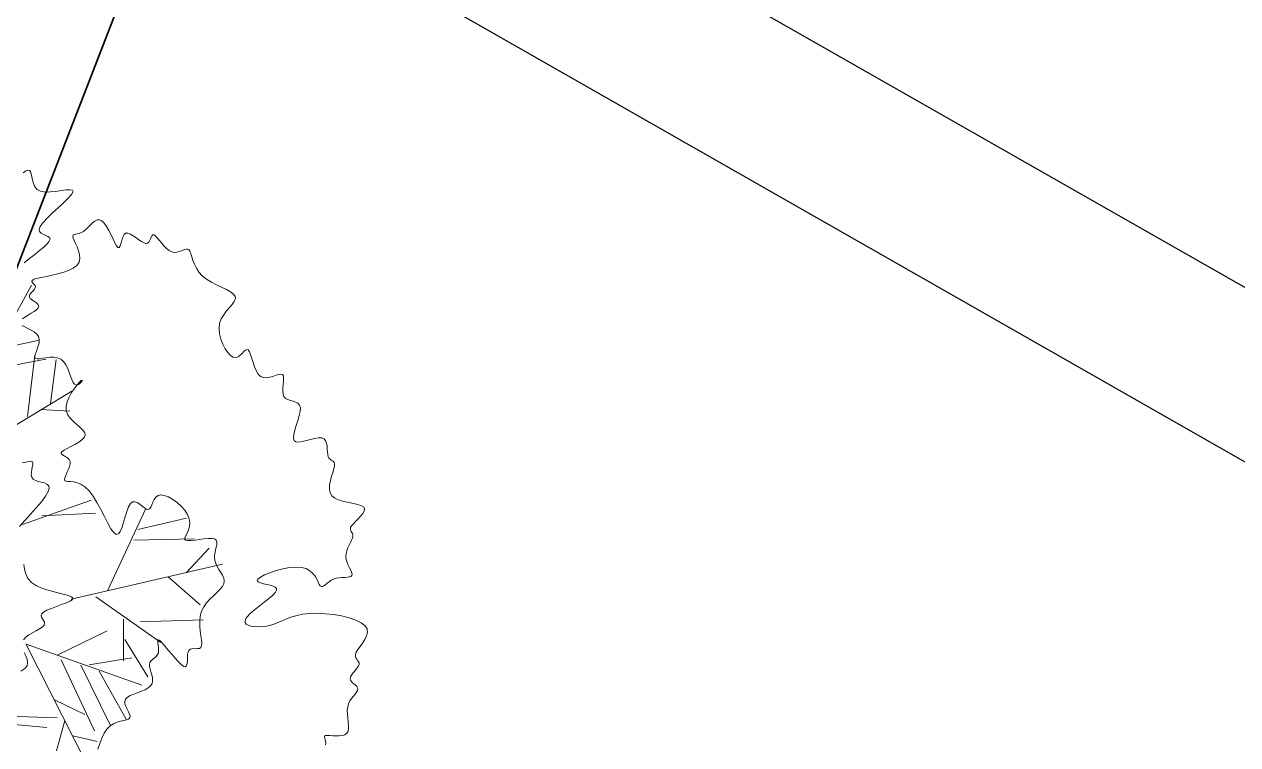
# Model space of a CAD drawing. Extents: x 2080 to 102399, y 2071 to 93424.
# Drawn here: x 83774.2 to 84063, y 81682.4 to 81853.8 of the extents above; entities that cross this region are included whole.
import ezdxf

# ---------------------------------------------------------------- set-up
doc = ezdxf.new("R2010")
doc.units = 0
doc.header["$LTSCALE"] = 20
doc.header["$MEASUREMENT"] = 0
doc.layers.add('casuanut tree', color=100, linetype='Continuous', lineweight=5)
doc.layers.add('division', color=13, linetype='Continuous', lineweight=18)
doc.layers.add('road', color=2, linetype='Continuous')

# ---------------------------------------------------------------- blocks, each defined once
blk = doc.blocks.new('tr')
at = {"layer": 'casuanut tree'}
for p, q in [((0.2285, 0.3375), (0.4338, 0.5671)), ((0.3339, 0.4487), (0.4241, 0.4468)), ((0.2947, 0.4095), (0.428, 0.4036)), ((0.3614, 0.2918), (0.4065, 0.4173)), ((0.4163, 0.3075), (0.4496, 0.3977)), ((0.2928, 0.2663), (0.4673, 0.3232)), ((0.3928, 0.2996), (0.4535, 0.282)), ((0.298, 0.0656), (0.455, 0.0838)), ((0.3433, 0.0747), (0.458, 0.0536)), ((0.445, -0.1163), (0.5666, 0.0392)), ((0.526, -0.0217), (0.6544, -0.0487)), ((0.5395, -0.0014), (0.6476, -0.0014)), ((0.6206, -0.1163), (0.6814, -0.0758)), ((0.3639, -0.1163), (0.7017, -0.1163)), ((0.4179, -0.1231), (0.5328, -0.2516)), ((0.5801, -0.1163), (0.6341, -0.1907)), ((0.4652, -0.1839), (0.445, -0.2718)), ((0.2467, -0.1881), (0.3161, -0.4691)), ((0.249, -0.1907), (0.472, -0.3327)), ((0.307, -0.2274), (0.4248, -0.2002)), ((0.499, -0.1975), (0.6341, -0.2245)), ((0.458, -0.2274), (0.4882, -0.318)), ((0.3131, -0.2395), (0.3493, -0.4056)), ((0.3523, -0.2606), (0.3855, -0.4026)), ((0.3704, -0.2637), (0.464, -0.2697)), ((0.3885, -0.2818), (0.4218, -0.3966)), ((0.1531, -0.3271), (0.2768, -0.3603)), ((0.2799, -0.3211), (0.3372, -0.3664)), ((0.1682, -0.3482), (0.2497, -0.3754)), ((0.2919, -0.3694), (0.2587, -0.4298)), ((0.301, -0.4056), (0.3493, -0.4298))]:
    blk.add_line(p, q, dxfattribs=at)
for points in [[(0.4293, 0.6182), (0.4429, 0.6246), (0.4559, 0.6308), (0.4679, 0.6365), (0.4783, 0.6419), (0.4868, 0.6469), (0.4927, 0.6515), (0.4956, 0.6555), (0.4953, 0.6591), (0.4925, 0.6624), (0.4883, 0.6655), (0.4837, 0.6688), (0.4796, 0.6724), (0.4771, 0.6765), (0.4772, 0.6813), (0.481, 0.6871), (0.489, 0.694), (0.5004, 0.7016), (0.5139, 0.7097), (0.5281, 0.7179), (0.5419, 0.7259), (0.554, 0.7332), (0.563, 0.7396), (0.5677, 0.7446), (0.5672, 0.748), (0.5622, 0.7502), (0.5538, 0.7516), (0.5431, 0.7526), (0.5311, 0.7536), (0.5191, 0.7552), (0.508, 0.7576), (0.499, 0.7615), (0.4929, 0.7669), (0.4893, 0.7737), (0.4876, 0.7811), (0.4872, 0.7888), (0.4874, 0.7962), (0.4876, 0.8027), (0.4872, 0.8078), (0.4855, 0.811), (0.4821, 0.812), (0.4771, 0.8112), (0.471, 0.8092)], [(0.831, -0.5485), (0.8327, -0.5444), (0.8331, -0.5405), (0.833, -0.5368), (0.8327, -0.5336), (0.8327, -0.531), (0.8335, -0.5294), (0.8357, -0.5288), (0.8394, -0.5293), (0.8446, -0.5307), (0.8508, -0.5326), (0.8575, -0.5345), (0.8644, -0.5361), (0.871, -0.5368), (0.8769, -0.5364), (0.8818, -0.5344), (0.8854, -0.5305), (0.8878, -0.525), (0.8893, -0.5182), (0.8904, -0.5106), (0.8913, -0.5025), (0.8924, -0.4943), (0.894, -0.4864), (0.8965, -0.4792), (0.8999, -0.4729), (0.9042, -0.4676), (0.909, -0.463), (0.9138, -0.459), (0.9183, -0.4556), (0.9223, -0.4524), (0.9252, -0.4494), (0.9269, -0.4465), (0.9269, -0.4435), (0.9257, -0.4404), (0.9237, -0.4372), (0.9212, -0.434), (0.9188, -0.4307), (0.9167, -0.4273), (0.9155, -0.424), (0.9156, -0.4206), (0.9172, -0.4172), (0.9201, -0.4138), (0.9239, -0.4105), (0.9281, -0.4072), (0.9324, -0.404), (0.9363, -0.4008), (0.9395, -0.3977), (0.9415, -0.3947), (0.9421, -0.3917), (0.9415, -0.3889), (0.9403, -0.3859), (0.939, -0.3828), (0.9379, -0.3795), (0.9377, -0.376), (0.9387, -0.372), (0.9415, -0.3676), (0.9463, -0.3627), (0.9524, -0.3573), (0.9592, -0.3514), (0.9657, -0.3451), (0.9712, -0.3383), (0.9748, -0.3312), (0.9756, -0.3237), (0.973, -0.3158), (0.9663, -0.3076), (0.9561, -0.2994), (0.943, -0.2914), (0.9279, -0.2838), (0.9114, -0.2769), (0.8943, -0.2709), (0.8775, -0.2662), (0.8616, -0.2628), (0.8472, -0.2611), (0.8342, -0.2607), (0.8225, -0.2613), (0.8117, -0.2627), (0.8017, -0.2644), (0.7922, -0.2662), (0.783, -0.2676), (0.7737, -0.2685), (0.7644, -0.2684), (0.7552, -0.2675), (0.7464, -0.2659), (0.7384, -0.2637), (0.7315, -0.2609), (0.7261, -0.2577), (0.7224, -0.2542), (0.7208, -0.2504), (0.7216, -0.2466), (0.7244, -0.2426), (0.729, -0.2387), (0.735, -0.2347), (0.7422, -0.2306), (0.7501, -0.2267), (0.7585, -0.2227), (0.767, -0.2189), (0.7753, -0.2151), (0.783, -0.2115), (0.79, -0.2079), (0.7958, -0.2044), (0.8002, -0.2009), (0.8029, -0.1975), (0.8036, -0.1941), (0.8019, -0.1907), (0.7978, -0.1873), (0.7919, -0.184), (0.7851, -0.1806), (0.7784, -0.1773), (0.7725, -0.1741), (0.7685, -0.1709), (0.7671, -0.1678), (0.7692, -0.1648), (0.7755, -0.1619), (0.7853, -0.1593), (0.7978, -0.1573), (0.8119, -0.1559), (0.8268, -0.1554), (0.8416, -0.1561), (0.8554, -0.158), (0.8672, -0.1614), (0.8764, -0.1664), (0.8832, -0.1726), (0.888, -0.1796), (0.8913, -0.1869), (0.8934, -0.194), (0.8949, -0.2005), (0.8961, -0.206), (0.8976, -0.2099), (0.8996, -0.2119), (0.9022, -0.2123), (0.9054, -0.2114), (0.9091, -0.2097), (0.9134, -0.2075), (0.9182, -0.2053), (0.9234, -0.2033), (0.9291, -0.202), (0.9352, -0.2016), (0.9415, -0.202), (0.9477, -0.2028), (0.9536, -0.2038), (0.959, -0.2046), (0.9636, -0.205), (0.9673, -0.2046), (0.9697, -0.2031), (0.9707, -0.2003), (0.9706, -0.1964), (0.9697, -0.1915), (0.9684, -0.1859), (0.967, -0.1798), (0.966, -0.1733), (0.9656, -0.1667), (0.9663, -0.1603), (0.9682, -0.1541), (0.9711, -0.1483), (0.9747, -0.1428), (0.9787, -0.1376), (0.9826, -0.1328), (0.9862, -0.1284), (0.9892, -0.1244), (0.991, -0.1208), (0.9917, -0.1177), (0.9914, -0.1148), (0.9906, -0.1121), (0.9896, -0.1096), (0.989, -0.107), (0.9891, -0.1044), (0.9904, -0.1015), (0.9933, -0.0983), (0.998, -0.0947), (1.004, -0.0908), (1.0106, -0.0866), (1.0171, -0.0822), (1.0228, -0.0778), (1.027, -0.0733), (1.0291, -0.0688), (1.0282, -0.0645), (1.024, -0.0604), (1.0171, -0.0563), (1.0083, -0.0521), (0.9985, -0.0477), (0.9885, -0.043), (0.9793, -0.0377), (0.9716, -0.0318), (0.9663, -0.0251), (0.964, -0.0175), (0.9644, -0.0092), (0.9667, -0.0006), (0.9705, 0.008), (0.975, 0.0164), (0.9796, 0.0242), (0.9836, 0.0312), (0.9865, 0.0369), (0.9878, 0.0413), (0.9877, 0.0446), (0.9865, 0.047), (0.9846, 0.049), (0.9824, 0.0509), (0.9802, 0.0531), (0.9785, 0.0558), (0.9775, 0.0595), (0.9776, 0.0642), (0.9784, 0.0699), (0.9795, 0.0762), (0.9803, 0.0826), (0.9806, 0.0887), (0.9798, 0.0943), (0.9774, 0.099), (0.973, 0.1023), (0.9664, 0.104), (0.9582, 0.1046), (0.9489, 0.1045), (0.9394, 0.1041), (0.9304, 0.104), (0.9225, 0.1046), (0.9166, 0.1065), (0.9134, 0.1102), (0.9132, 0.1158), (0.9157, 0.1232), (0.92, 0.1319), (0.9255, 0.1413), (0.9312, 0.151), (0.9365, 0.1604), (0.9405, 0.1691), (0.9426, 0.1766), (0.9422, 0.1826), (0.9396, 0.1873), (0.9355, 0.191), (0.9305, 0.1941), (0.9252, 0.197), (0.9201, 0.2001), (0.916, 0.2037), (0.9134, 0.2082), (0.9126, 0.2138), (0.9135, 0.2203), (0.9154, 0.2273), (0.9177, 0.2344), (0.92, 0.2411), (0.9217, 0.2472), (0.9223, 0.2521), (0.9212, 0.2555), (0.9181, 0.2572), (0.9132, 0.2575), (0.9071, 0.2571), (0.9001, 0.2564), (0.8929, 0.256), (0.8858, 0.2565), (0.8793, 0.2584), (0.8739, 0.2623), (0.87, 0.2685), (0.8674, 0.2766), (0.8657, 0.2858), (0.8647, 0.2954), (0.8639, 0.3047), (0.8632, 0.3131), (0.8621, 0.3199), (0.8604, 0.3243), (0.8579, 0.3258), (0.8545, 0.3251), (0.8505, 0.3229), (0.8459, 0.3199), (0.841, 0.317), (0.8359, 0.3149), (0.8307, 0.3144), (0.8255, 0.3164), (0.8206, 0.3212), (0.8162, 0.3287), (0.8124, 0.3381), (0.8096, 0.3489), (0.8081, 0.3605), (0.808, 0.3723), (0.8096, 0.3837), (0.8131, 0.3941), (0.8188, 0.4031), (0.8259, 0.4107), (0.8338, 0.4173), (0.8417, 0.4231), (0.849, 0.4284), (0.8548, 0.4334), (0.8585, 0.4384), (0.8593, 0.4437), (0.8568, 0.4495), (0.8514, 0.4557), (0.8439, 0.4625), (0.835, 0.4698), (0.8253, 0.4775), (0.8158, 0.4857), (0.807, 0.4943), (0.7996, 0.5034), (0.7943, 0.5129), (0.7908, 0.5225), (0.7887, 0.5318), (0.7875, 0.5407), (0.7869, 0.5489), (0.7863, 0.5559), (0.7855, 0.5615), (0.7839, 0.5654), (0.7812, 0.5674), (0.7776, 0.568), (0.7732, 0.5676), (0.7682, 0.5667), (0.7629, 0.5658), (0.7574, 0.5656), (0.752, 0.5664), (0.7467, 0.5688), (0.7419, 0.5731), (0.7374, 0.579), (0.7333, 0.5858), (0.7295, 0.593), (0.7261, 0.6), (0.723, 0.6062), (0.7201, 0.611), (0.7174, 0.6139), (0.715, 0.6144), (0.7127, 0.613), (0.7104, 0.6103), (0.708, 0.607), (0.7055, 0.6035), (0.7027, 0.6007), (0.6996, 0.599), (0.696, 0.5992), (0.692, 0.6016), (0.6875, 0.6057), (0.6828, 0.611), (0.6779, 0.6167), (0.6729, 0.6222), (0.668, 0.6268), (0.6633, 0.6299), (0.6589, 0.6308), (0.6549, 0.629), (0.6512, 0.6253), (0.6479, 0.6203), (0.645, 0.6148), (0.6422, 0.6098), (0.6397, 0.6059), (0.6374, 0.604), (0.6352, 0.6048), (0.6332, 0.609), (0.6311, 0.616), (0.629, 0.6249), (0.6267, 0.6348), (0.6241, 0.6451), (0.6212, 0.6548), (0.6178, 0.663), (0.6139, 0.6691), (0.6093, 0.6723), (0.6043, 0.673), (0.5989, 0.6717), (0.5932, 0.6691), (0.5873, 0.6656), (0.5814, 0.6618), (0.5756, 0.6583), (0.5699, 0.6555), (0.5646, 0.654), (0.5597, 0.6535), (0.5554, 0.6535), (0.5516, 0.6536), (0.5487, 0.6533), (0.5465, 0.6524), (0.5453, 0.6502), (0.5452, 0.6465), (0.5461, 0.641), (0.5476, 0.6339), (0.5492, 0.6258), (0.5504, 0.6171), (0.5505, 0.6084), (0.5491, 0.6001), (0.5456, 0.5927), (0.5395, 0.5868), (0.5305, 0.5826), (0.5191, 0.58), (0.5061, 0.5787), (0.4924, 0.5782), (0.4787, 0.5783), (0.4659, 0.5787), (0.4548, 0.579), (0.4461, 0.5789), (0.4404, 0.5781), (0.4375, 0.5768), (0.4365, 0.5749), (0.4371, 0.5726), (0.4385, 0.57), (0.4401, 0.5674), (0.4413, 0.5646), (0.4416, 0.562), (0.4404, 0.5596), (0.4381, 0.5573), (0.4351, 0.5551), (0.4317, 0.5529), (0.4285, 0.5506), (0.4257, 0.5482), (0.424, 0.5457), (0.4236, 0.5429), (0.4248, 0.5398), (0.4273, 0.5364), (0.4304, 0.5329), (0.4337, 0.5293), (0.4366, 0.5258), (0.4384, 0.5223), (0.4388, 0.5189), (0.4371, 0.5158), (0.4329, 0.513), (0.4269, 0.5104), (0.4196, 0.508), (0.4119, 0.5055), (0.4044, 0.5031), (0.398, 0.5004)], [(0.3946, 0.4868), (0.3994, 0.4824), (0.4051, 0.4776), (0.4112, 0.4725), (0.4167, 0.467), (0.4211, 0.4611), (0.4236, 0.455), (0.4236, 0.4485), (0.4217, 0.4419), (0.4185, 0.4354), (0.4147, 0.4292), (0.4109, 0.4234), (0.4079, 0.4184), (0.4062, 0.4142), (0.4067, 0.411), (0.4096, 0.4091), (0.4148, 0.4079), (0.4215, 0.4073), (0.4293, 0.4067), (0.4376, 0.4057), (0.4458, 0.4039), (0.4533, 0.4009), (0.4596, 0.3964), (0.4642, 0.39), (0.4675, 0.3821), (0.4696, 0.3734), (0.471, 0.3644), (0.472, 0.3556), (0.4731, 0.3477), (0.4744, 0.3412), (0.4765, 0.3367), (0.4795, 0.3344), (0.4831, 0.3342), (0.4868, 0.3353), (0.4903, 0.3372), (0.493, 0.3393), (0.4945, 0.3411), (0.4944, 0.3419), (0.4922, 0.3412), (0.4877, 0.3385), (0.4814, 0.3339), (0.474, 0.3279), (0.4662, 0.3206), (0.4588, 0.3123), (0.4525, 0.3034), (0.448, 0.2942), (0.4461, 0.2848), (0.4472, 0.2756), (0.4506, 0.2668), (0.4557, 0.2582), (0.4614, 0.2502), (0.467, 0.2426), (0.4716, 0.2357), (0.4743, 0.2294), (0.4742, 0.224), (0.4709, 0.2193), (0.4648, 0.2154), (0.4568, 0.212), (0.4476, 0.2092), (0.4382, 0.2067), (0.4294, 0.2045), (0.422, 0.2024), (0.4168, 0.2003), (0.4144, 0.1981), (0.4145, 0.1958), (0.4163, 0.1933), (0.4192, 0.1904), (0.4226, 0.1873), (0.4258, 0.1838), (0.4282, 0.1799), (0.4292, 0.1755), (0.4282, 0.1706), (0.4257, 0.1654), (0.4222, 0.1601), (0.4182, 0.1548), (0.4144, 0.1498), (0.4111, 0.1452), (0.4092, 0.1414), (0.4089, 0.1383), (0.4109, 0.1362), (0.4147, 0.1346), (0.4201, 0.133), (0.4265, 0.1307), (0.4337, 0.1273), (0.4411, 0.1222), (0.4484, 0.1148), (0.4551, 0.1045), (0.461, 0.0912), (0.4661, 0.0756), (0.4706, 0.0589), (0.4748, 0.0423), (0.4787, 0.0268), (0.4826, 0.0136), (0.4867, 0.0038), (0.4911, -0.0014), (0.496, -0.0013), (0.5013, 0.0033), (0.507, 0.0112), (0.5128, 0.0211), (0.5187, 0.0319), (0.5247, 0.0423), (0.5305, 0.0512), (0.5362, 0.0572), (0.5415, 0.0596), (0.5465, 0.0588), (0.5513, 0.0557), (0.5557, 0.0511), (0.5599, 0.046), (0.5639, 0.0412), (0.5676, 0.0375), (0.5711, 0.0358), (0.5744, 0.0367), (0.5776, 0.0397), (0.581, 0.044), (0.5846, 0.049), (0.5886, 0.0539), (0.5932, 0.058), (0.5986, 0.0604), (0.6048, 0.0606), (0.612, 0.0579), (0.6199, 0.0526), (0.6278, 0.0453), (0.6354, 0.0365), (0.6422, 0.0267), (0.6478, 0.0164), (0.6516, 0.0061), (0.6533, -0.0037), (0.6525, -0.0124), (0.6498, -0.0202), (0.646, -0.027), (0.6417, -0.0328), (0.6378, -0.0378), (0.6349, -0.0418), (0.6338, -0.0451), (0.6352, -0.0476), (0.6397, -0.0494), (0.6467, -0.0506), (0.6553, -0.0516), (0.6649, -0.0524), (0.6747, -0.0533), (0.6839, -0.0546), (0.6916, -0.0563), (0.6972, -0.0589), (0.7, -0.0623), (0.7005, -0.0665), (0.6992, -0.0715), (0.6967, -0.0772), (0.6937, -0.0833), (0.6907, -0.0899), (0.6883, -0.0968), (0.687, -0.1039), (0.6874, -0.1112), (0.6891, -0.1184), (0.6914, -0.1256), (0.6939, -0.1327), (0.6961, -0.1395), (0.6973, -0.1461), (0.6971, -0.1523), (0.6949, -0.158), (0.6904, -0.1633), (0.6838, -0.1683), (0.6759, -0.1732), (0.6671, -0.1783), (0.6579, -0.1838), (0.649, -0.19), (0.6409, -0.1971), (0.6341, -0.2054), (0.6291, -0.2148), (0.6256, -0.2252), (0.6233, -0.236), (0.6219, -0.2466), (0.6209, -0.2567), (0.62, -0.2657), (0.6189, -0.2732), (0.6172, -0.2786), (0.6147, -0.2817), (0.6114, -0.2828), (0.6076, -0.2825), (0.6034, -0.2816), (0.5992, -0.2804), (0.5951, -0.2797), (0.5912, -0.28), (0.588, -0.282), (0.5853, -0.2859), (0.5832, -0.2913), (0.5815, -0.2975), (0.5798, -0.3037), (0.578, -0.3091), (0.5759, -0.313), (0.5733, -0.3148), (0.5699, -0.3135), (0.5657, -0.3089), (0.5608, -0.3014), (0.5555, -0.292), (0.55, -0.2816), (0.5446, -0.271), (0.5395, -0.2611), (0.5351, -0.2528), (0.5317, -0.247), (0.5292, -0.2444), (0.5277, -0.2446), (0.5268, -0.247), (0.5263, -0.251), (0.5259, -0.2561), (0.5253, -0.2616), (0.5243, -0.2671), (0.5226, -0.2718), (0.5201, -0.2755), (0.5169, -0.2782), (0.5132, -0.2802), (0.5094, -0.282), (0.5057, -0.2837), (0.5024, -0.2858), (0.4997, -0.2885), (0.4979, -0.2921), (0.4971, -0.2969), (0.4971, -0.3027), (0.4975, -0.309), (0.4977, -0.3156), (0.4975, -0.3222), (0.4965, -0.3284), (0.4941, -0.3339), (0.49, -0.3383), (0.484, -0.3415), (0.4764, -0.3436), (0.4678, -0.3451), (0.4589, -0.3462), (0.4501, -0.3473), (0.442, -0.3488), (0.4352, -0.3509), (0.4303, -0.3541), (0.4276, -0.3585), (0.4268, -0.3639), (0.4274, -0.37), (0.4286, -0.3762), (0.4301, -0.3823), (0.4313, -0.3879), (0.4315, -0.3925), (0.4303, -0.3958), (0.4273, -0.3976), (0.4225, -0.3982), (0.4164, -0.3982), (0.4092, -0.3982), (0.4013, -0.3986), (0.393, -0.4001), (0.3845, -0.4031), (0.3763, -0.4082), (0.3685, -0.4157), (0.3612, -0.4251), (0.3543, -0.4355), (0.3477, -0.4462)], [(0.2222, -0.2437), (0.2322, -0.2403), (0.2383, -0.2353), (0.2411, -0.2289), (0.2416, -0.2217), (0.2406, -0.2138), (0.2389, -0.2057)], [(0.2432, -0.1786), (0.2496, -0.1744), (0.2575, -0.1709), (0.2661, -0.168), (0.2747, -0.1655), (0.2828, -0.1632), (0.2894, -0.1608), (0.2941, -0.158), (0.2962, -0.1548), (0.2964, -0.1513), (0.2954, -0.1474), (0.2939, -0.1435), (0.2929, -0.1397), (0.293, -0.136), (0.295, -0.1327), (0.2997, -0.1299), (0.3076, -0.1276), (0.3179, -0.1258), (0.3295, -0.1243), (0.3412, -0.1228), (0.3521, -0.1213), (0.361, -0.1194), (0.3668, -0.1171), (0.3684, -0.1141), (0.3651, -0.1103), (0.3576, -0.1056), (0.3472, -0.1002), (0.3348, -0.0939), (0.3216, -0.0869), (0.3087, -0.0791), (0.2973, -0.0705), (0.2884, -0.0611), (0.283, -0.0511), (0.2805, -0.0406), (0.2802, -0.03), (0.2813, -0.0196)], [(0.2902, 0.0627), (0.3044, 0.0727), (0.3197, 0.0834), (0.3349, 0.0941), (0.3488, 0.1046), (0.3603, 0.1142), (0.3684, 0.1226), (0.3721, 0.1294), (0.3721, 0.1348), (0.3692, 0.1392), (0.3643, 0.1428), (0.3583, 0.1461), (0.3521, 0.1492), (0.3465, 0.1525), (0.3425, 0.1564), (0.3407, 0.161), (0.3407, 0.1661), (0.3421, 0.1716), (0.3442, 0.1771), (0.3465, 0.1823), (0.3485, 0.1869), (0.3496, 0.1908), (0.3493, 0.1935), (0.3471, 0.195), (0.3433, 0.1956), (0.3385, 0.1957), (0.3331, 0.1957), (0.3275, 0.196)]]:
    blk.add_lwpolyline(points, dxfattribs=at)

msp = doc.modelspace()

# ---------------------------------------------------------------- linework, layer by layer
at = {"layer": 'division', "lineweight": 35, "ltscale": 0.25}
msp.add_lwpolyline([(84037.387, 82486.597), (83902.856, 82132.336), (83569.982, 81273.772), (83505.175, 81095.33), (83314.926, 80371.463), (84552.02, 80276.174)], dxfattribs=at)
at = {"layer": 'road', "linetype": 'Continuous', "ltscale": 0.5}
for p, q in [((84622.134, 81473.468, 0.098), (83823.803, 81928.439, -0.024)), ((84606.422, 81440.987, 0.098), (83810.646, 81894.502, -0.023))]:
    msp.add_line(p, q, dxfattribs=at)

# ---------------------------------------------------------------- block references
at = {"layer": 'casuanut tree', "linetype": 'Continuous', "xscale": 109.6230198063981, "yscale": 109.6230198063981, "zscale": 109.6230198063981, "rotation": 13.01607038380046}
msp.add_blockref('tr', (83743.595, 81720.416), dxfattribs=at)

doc.saveas('drawing.dxf')
